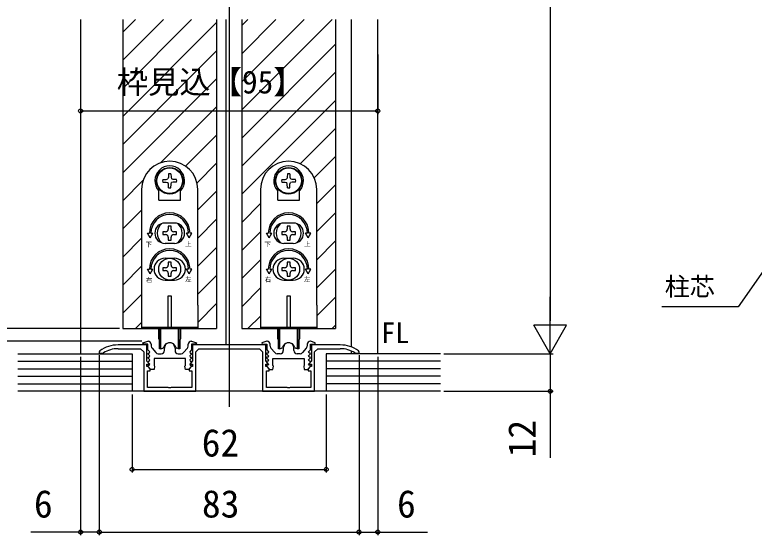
# Model space of a CAD drawing. Units: millimetres, scale not verified. Extents: x -525 to 525, y -783 to 780.
# Drawn here: x -382.4 to -146.1, y 164 to 330.3 of the extents above; entities that cross this region are included whole.
import ezdxf
from ezdxf.enums import TextEntityAlignment as Align

# ---------------------------------------------------------------- set-up
doc = ezdxf.new("R2010")
doc.units = ezdxf.units.MM
doc.header["$LTSCALE"] = 4
for name, color, linetype in [('0-2_USER1', 3, 'Continuous'), ('0-3_YKK_11', 7, 'Continuous'), ('0-5_YKK_12', 2, 'Continuous'), ('0-6_YKK_13', 4, 'Continuous'), ('0-8_YKK_D', 6, 'Continuous'), ('0-A_YSS_K', 3, 'Continuous')]:
    doc.layers.add(name, color=color, linetype=linetype)
doc.styles.add('ＭＳ ゴシック', font='')
doc.styles.get('ＭＳ ゴシック').set_extended_font_data('MS Gothic')

msp = doc.modelspace()

# ---------------------------------------------------------------- linework, layer by layer
at = {"layer": '0-3_YKK_11'}
for p, q in [((-338.799, 224.973), (-338.799, 224.357)), ((-326.999, 224.357), (-326.999, 224.973)), ((-300.799, 224.357), (-300.799, 224.973)), ((-300.799, 224.357), (-300.799, 224.973)), ((-288.999, 224.973), (-288.999, 224.357)), ((-288.999, 224.973), (-288.999, 224.357)), ((-338.543, 223.688), (-337.297, 222.304)), ((-334.599, 222.973), (-334.599, 223.773)), ((-331.199, 223.773), (-331.199, 222.973)), ((-328.501, 222.304), (-327.256, 223.688)), ((-299.297, 222.304), (-300.543, 223.688)), ((-299.297, 222.304), (-300.543, 223.688)), ((-296.599, 223.773), (-296.599, 222.973)), ((-296.599, 223.773), (-296.599, 222.973)), ((-293.199, 222.973), (-293.199, 223.773)), ((-293.199, 222.973), (-293.199, 223.773)), ((-289.256, 223.688), (-290.501, 222.304)), ((-289.256, 223.688), (-290.501, 222.304)), ((-336.554, 221.973), (-335.599, 221.973)), ((-330.199, 221.973), (-329.245, 221.973)), ((-297.599, 221.973), (-298.554, 221.973)), ((-297.599, 221.973), (-298.554, 221.973)), ((-291.245, 221.973), (-292.199, 221.973)), ((-291.245, 221.973), (-292.199, 221.973))]:
    msp.add_line(p, q, dxfattribs=at)
for points in [[(-302.199, 224.773), (-325.599, 224.773), (-325.599, 219.573), (-326.234, 218.939), (-326.082, 218.573), (-325.599, 218.573), (-325.599, 217.873), (-325.999, 217.873), (-326.699, 217.173), (-326.699, 216.473), (-325.799, 216.473), (-325.799, 211.173), (-332.441, 211.173), (-332.624, 211.053), (-333.174, 211.053), (-333.358, 211.173), (-339.999, 211.173), (-339.999, 216.473), (-339.099, 216.473), (-339.099, 217.173), (-339.799, 217.873), (-340.199, 217.873), (-340.199, 218.573), (-339.716, 218.573), (-339.565, 218.939), (-340.199, 219.573), (-340.199, 224.773), (-349.399, 224.773)], [(-327.899, 220.473), (-337.899, 220.473), (-337.899, 218.215), (-337.712, 217.937), (-337.899, 216.973), (-338.899, 216.973), (-339.925, 217.999), (-339.811, 218.273), (-339.449, 218.273), (-339.288, 218.661), (-339.925, 219.299), (-339.811, 219.573), (-339.449, 219.573), (-339.288, 219.961), (-339.925, 220.599), (-339.811, 220.873), (-339.449, 220.873), (-339.288, 221.261), (-339.925, 221.899), (-339.811, 222.173), (-339.449, 222.173), (-339.288, 222.561), (-339.899, 223.173), (-339.899, 224.973), (-341.352, 224.973), (-341.432, 225.482), (-339.899, 225.973), (-339.799, 225.973)], [(-325.999, 225.973), (-325.899, 225.973), (-324.367, 225.482), (-324.446, 224.973), (-325.899, 224.973), (-325.899, 223.173), (-326.511, 222.561), (-326.35, 222.173), (-325.987, 222.173), (-325.873, 221.899), (-326.511, 221.261), (-326.35, 220.873), (-325.987, 220.873), (-325.873, 220.599), (-326.511, 219.961), (-326.35, 219.573), (-325.987, 219.573), (-325.873, 219.299), (-326.511, 218.661), (-326.35, 218.273), (-325.987, 218.273), (-325.874, 217.999), (-326.899, 216.973), (-327.899, 216.973), (-328.087, 217.937), (-327.899, 218.215), (-327.899, 220.473)], [(-301.799, 225.973), (-301.899, 225.973), (-303.432, 225.482), (-303.352, 224.973), (-301.899, 224.973), (-301.899, 223.173), (-301.288, 222.561), (-301.449, 222.173), (-301.811, 222.173), (-301.925, 221.899), (-301.288, 221.261), (-301.449, 220.873), (-301.811, 220.873), (-301.925, 220.599), (-301.288, 219.961), (-301.449, 219.573), (-301.811, 219.573), (-301.925, 219.299), (-301.288, 218.661), (-301.449, 218.273), (-301.811, 218.273), (-301.925, 217.999), (-300.899, 216.973), (-299.899, 216.973), (-299.712, 217.937), (-299.899, 218.215), (-299.899, 220.473)], [(-301.799, 225.973), (-301.899, 225.973), (-303.432, 225.482), (-303.352, 224.973), (-301.899, 224.973), (-301.899, 223.173), (-301.288, 222.561), (-301.449, 222.173), (-301.811, 222.173), (-301.925, 221.899), (-301.288, 221.261), (-301.449, 220.873), (-301.811, 220.873), (-301.925, 220.599), (-301.288, 219.961), (-301.449, 219.573), (-301.811, 219.573), (-301.925, 219.299), (-301.288, 218.661), (-301.449, 218.273), (-301.811, 218.273), (-301.925, 217.999), (-300.899, 216.973), (-299.899, 216.973), (-299.712, 217.937), (-299.899, 218.215), (-299.899, 220.473)], [(-278.399, 224.773), (-287.599, 224.773), (-287.599, 219.573), (-288.234, 218.939), (-288.082, 218.573), (-287.599, 218.573), (-287.599, 217.873), (-287.999, 217.873), (-288.699, 217.173), (-288.699, 216.473), (-287.799, 216.473), (-287.799, 211.173), (-294.441, 211.173), (-294.624, 211.053), (-295.174, 211.053), (-295.358, 211.173), (-301.999, 211.173), (-301.999, 216.473), (-301.099, 216.473), (-301.099, 217.173), (-301.799, 217.873), (-302.199, 217.873), (-302.199, 218.573), (-301.716, 218.573), (-301.565, 218.939), (-302.199, 219.573), (-302.199, 224.773)], [(-299.899, 220.473), (-289.899, 220.473), (-289.899, 218.215), (-290.087, 217.937), (-289.899, 216.973), (-288.899, 216.973), (-287.874, 217.999), (-287.987, 218.273), (-288.35, 218.273), (-288.511, 218.661), (-287.873, 219.299), (-287.987, 219.573), (-288.35, 219.573), (-288.511, 219.961), (-287.873, 220.599), (-287.987, 220.873), (-288.35, 220.873), (-288.511, 221.261), (-287.873, 221.899), (-287.987, 222.173), (-288.35, 222.173), (-288.511, 222.561), (-287.899, 223.173), (-287.899, 224.973), (-286.446, 224.973), (-286.367, 225.482), (-287.899, 225.973), (-287.999, 225.973)], [(-299.899, 220.473), (-289.899, 220.473), (-289.899, 218.215), (-290.087, 217.937), (-289.899, 216.973), (-288.899, 216.973), (-287.874, 217.999), (-287.987, 218.273), (-288.35, 218.273), (-288.511, 218.661), (-287.873, 219.299), (-287.987, 219.573), (-288.35, 219.573), (-288.511, 219.961), (-287.873, 220.599), (-287.987, 220.873), (-288.35, 220.873), (-288.511, 221.261), (-287.873, 221.899), (-287.987, 222.173), (-288.35, 222.173), (-288.511, 222.561), (-287.899, 223.173), (-287.899, 224.973), (-286.446, 224.973), (-286.367, 225.482), (-287.899, 225.973), (-287.999, 225.973)], [(-355.189, 222.927), (-355.399, 222.519), (-355.399, 222.173), (-354.249, 222.173), (-354.089, 222.22)], [(-349.399, 223.573), (-342.199, 223.573), (-341.199, 222.573), (-341.199, 209.973), (-324.599, 209.973), (-324.599, 222.573), (-323.599, 223.573), (-304.199, 223.573), (-303.199, 222.573), (-303.199, 209.973), (-286.599, 209.973), (-286.599, 222.573), (-285.599, 223.573), (-278.399, 223.573)], [(-273.709, 222.22), (-273.55, 222.173), (-272.399, 222.173), (-272.399, 222.519), (-272.61, 222.927)]]:
    msp.add_lwpolyline(points, dxfattribs=at)
for centre, radius, start, end in [((-349.399, 214.773), 10, 90, 125.37654), ((-339.799, 224.973), 1, 0.00001, 89.99999), ((-332.899, 223.773), 1.7, 359.99999, 180.00001), ((-325.999, 224.973), 1, 90.00001, 179.99999), ((-301.799, 224.973), 1, 0.00001, 89.99999), ((-301.799, 224.973), 1, 0.00001, 89.99999), ((-294.899, 223.773), 1.7, 359.99999, 180.00001), ((-294.899, 223.773), 1.7, 359.99999, 180.00001), ((-287.999, 224.973), 1, 90.00001, 179.99999), ((-287.999, 224.973), 1, 90.00001, 179.99999), ((-278.399, 214.773), 10, 54.62346, 90), ((-349.399, 214.773), 8.8, 89.99999, 122.20423), ((-337.799, 224.357), 1, 180.00001, 221.98721), ((-336.554, 222.973), 1, 221.98723, 270.00001), ((-335.599, 222.973), 1, 270.00001, 359.99999), ((-330.199, 222.973), 1, 180.00001, 269.99999), ((-329.245, 222.973), 1, 269.99999, 318.01277), ((-327.999, 224.357), 1, 318.01279, 359.99999), ((-299.799, 224.357), 1, 180.00001, 221.98721), ((-299.799, 224.357), 1, 180.00001, 221.98721), ((-298.554, 222.973), 1, 221.98723, 270.00001), ((-298.554, 222.973), 1, 221.98723, 270.00001), ((-297.599, 222.973), 1, 270.00001, 359.99999), ((-297.599, 222.973), 1, 270.00001, 359.99999), ((-292.199, 222.973), 1, 180.00001, 269.99999), ((-292.199, 222.973), 1, 180.00001, 269.99999), ((-291.245, 222.973), 1, 269.99999, 318.01277), ((-291.245, 222.973), 1, 269.99999, 318.01277), ((-289.999, 224.357), 1, 318.01279, 359.99999), ((-289.999, 224.357), 1, 318.01279, 359.99999), ((-278.399, 214.773), 8.8, 57.79577, 90.00001)]:
    msp.add_arc(centre, radius, start, end, dxfattribs=at)
at = {"layer": '0-5_YKK_12'}
for p, q in [((-313.899, 530.373), (-313.899, 210.929)), ((-361.399, 328.757), (-361.399, 221.973)), ((-347.899, 328.757), (-347.899, 229.977)), ((-347.899, 324.708), (-343.85, 328.757)), ((-347.899, 315.728), (-334.87, 328.757)), ((-347.899, 306.747), (-325.889, 328.757)), ((-317.899, 328.757), (-317.899, 229.977)), ((-314.899, 224.773), (-314.899, 328.757)), ((-313.899, 328.757), (-313.899, 204.973)), ((-309.899, 328.757), (-309.899, 229.977)), ((-309.899, 326.787), (-307.929, 328.757)), ((-309.899, 317.807), (-298.949, 328.757)), ((-309.899, 308.826), (-289.968, 328.757)), ((-309.899, 299.846), (-280.988, 328.757)), ((-279.899, 328.757), (-279.899, 229.977)), ((-274.899, 328.757), (-274.899, 224.141)), ((-266.399, 221.973), (-266.399, 328.757)), ((-347.899, 297.767), (-317.899, 327.767)), ((-309.899, 290.866), (-279.899, 320.866)), ((-347.899, 288.787), (-317.899, 318.787)), ((-309.899, 281.886), (-279.899, 311.886)), ((-347.899, 279.807), (-317.899, 309.807)), ((-309.899, 272.905), (-279.899, 302.905)), ((-335.694, 283.032), (-317.899, 300.826)), ((-291.161, 282.663), (-279.899, 293.925)), ((-327.831, 281.914), (-317.899, 291.846)), ((-286.686, 278.158), (-279.899, 284.945)), ((-324.156, 276.609), (-317.899, 282.866)), ((-347.899, 270.826), (-341.454, 277.271)), ((-285.899, 269.965), (-279.899, 275.965)), ((-323.899, 267.886), (-317.899, 273.886)), ((-309.899, 263.925), (-303.899, 269.925)), ((-347.899, 261.846), (-341.899, 267.846)), ((-323.899, 258.905), (-317.899, 264.905)), ((-285.899, 260.984), (-279.899, 266.984)), ((-309.899, 254.945), (-303.899, 260.945)), ((-347.899, 252.866), (-341.899, 258.866)), ((-285.899, 252.004), (-279.899, 258.004)), ((-323.899, 249.925), (-317.899, 255.925)), ((-309.899, 245.965), (-303.899, 251.965)), ((-347.899, 243.886), (-341.899, 249.886)), ((-285.899, 243.024), (-279.899, 249.024)), ((-323.899, 240.945), (-317.899, 246.945)), ((-309.899, 236.984), (-303.899, 242.984)), ((-347.899, 234.905), (-341.899, 240.905)), ((-285.899, 234.044), (-279.899, 240.044)), ((-323.899, 231.965), (-317.899, 237.965)), ((-307.927, 229.977), (-303.899, 234.004)), ((-343.848, 229.977), (-341.899, 231.925)), ((-347.899, 229.977), (-317.899, 229.977)), ((-309.899, 229.977), (-279.899, 229.977)), ((-280.986, 229.977), (-279.899, 231.063)), ((-274.899, 222.847), (-274.899, 221.973))]:
    msp.add_line(p, q, dxfattribs=at)
at = {"layer": '0-6_YKK_13'}
for p, q in [((-333.299, 279.441), (-333.318, 278.351)), ((-332.499, 279.441), (-332.48, 278.351)), ((-295.299, 279.441), (-295.318, 278.351)), ((-294.499, 279.441), (-294.48, 278.351)), ((-333.318, 278.351), (-333.467, 277.795)), ((-332.48, 278.351), (-332.331, 277.795)), ((-331.775, 277.646), (-332.331, 277.795)), ((-331.775, 276.808), (-332.331, 276.659)), ((-330.685, 277.627), (-331.775, 277.646)), ((-330.685, 276.827), (-331.775, 276.808)), ((-295.318, 278.351), (-295.467, 277.795)), ((-294.48, 278.351), (-294.331, 277.795)), ((-293.775, 277.646), (-294.331, 277.795)), ((-293.775, 276.808), (-294.331, 276.659)), ((-292.685, 277.627), (-293.775, 277.646)), ((-292.685, 276.827), (-293.775, 276.808)), ((-341.899, 274.477), (-341.899, 237.477)), ((-323.899, 237.477), (-323.899, 274.477)), ((-303.899, 274.477), (-303.899, 237.477)), ((-285.899, 237.477), (-285.899, 274.477)), ((-336.399, 271.027), (-336.399, 274.015)), ((-329.399, 271.027), (-329.399, 274.015)), ((-298.399, 271.027), (-298.399, 274.015)), ((-291.399, 271.027), (-291.399, 274.015)), ((-336.399, 271.027), (-329.399, 271.027)), ((-298.399, 271.027), (-291.399, 271.027)), ((-331.399, 263.727), (-334.399, 263.727)), ((-333.339, 262.677), (-333.339, 261.797)), ((-332.459, 262.677), (-333.339, 262.677)), ((-332.459, 261.797), (-332.459, 262.677)), ((-293.399, 263.727), (-296.399, 263.727)), ((-295.339, 262.677), (-295.339, 261.797)), ((-294.459, 262.677), (-295.339, 262.677)), ((-294.459, 261.797), (-294.459, 262.677)), ((-340.015, 260.477), (-339.399, 260.477)), ((-339.149, 258.977), (-340.015, 260.477)), ((-339.149, 258.977), (-338.283, 260.477)), ((-338.899, 260.477), (-338.283, 260.477)), ((-334.219, 260.917), (-335.099, 260.917)), ((-335.099, 260.917), (-335.099, 260.037)), ((-335.099, 260.037), (-334.219, 260.037)), ((-330.699, 260.917), (-331.579, 260.917)), ((-331.579, 260.037), (-330.699, 260.037)), ((-330.699, 260.037), (-330.699, 260.917)), ((-326.899, 260.477), (-327.515, 260.477)), ((-326.649, 258.977), (-327.515, 260.477)), ((-302.015, 260.477), (-301.399, 260.477)), ((-301.149, 258.977), (-302.015, 260.477)), ((-301.149, 258.977), (-300.283, 260.477)), ((-300.899, 260.477), (-300.283, 260.477)), ((-296.219, 260.917), (-297.099, 260.917)), ((-297.099, 260.917), (-297.099, 260.037)), ((-297.099, 260.037), (-296.219, 260.037)), ((-292.699, 260.917), (-293.579, 260.917)), ((-293.579, 260.037), (-292.699, 260.037)), ((-292.699, 260.037), (-292.699, 260.917)), ((-288.899, 260.477), (-289.515, 260.477)), ((-288.649, 258.977), (-289.515, 260.477)), ((-333.339, 259.157), (-333.339, 258.277)), ((-333.339, 258.277), (-332.459, 258.277)), ((-332.459, 258.277), (-332.459, 259.157)), ((-295.339, 259.157), (-295.339, 258.277)), ((-295.339, 258.277), (-294.459, 258.277)), ((-294.459, 258.277), (-294.459, 259.157)), ((-331.399, 257.227), (-334.399, 257.227)), ((-293.399, 257.227), (-296.399, 257.227)), ((-334.399, 252.477), (-331.399, 252.477)), ((-333.339, 251.177), (-333.339, 250.297)), ((-332.459, 251.177), (-333.339, 251.177)), ((-332.459, 250.297), (-332.459, 251.177)), ((-296.399, 252.477), (-293.399, 252.477)), ((-295.339, 251.177), (-295.339, 250.297)), ((-294.459, 251.177), (-295.339, 251.177)), ((-294.459, 250.297), (-294.459, 251.177)), ((-340.015, 248.977), (-339.399, 248.977)), ((-339.149, 247.477), (-340.015, 248.977)), ((-339.149, 247.477), (-338.283, 248.977)), ((-338.899, 248.977), (-338.283, 248.977)), ((-334.219, 249.417), (-335.099, 249.417)), ((-335.099, 249.417), (-335.099, 248.537)), ((-335.099, 248.537), (-334.219, 248.537)), ((-330.699, 249.417), (-331.579, 249.417)), ((-331.579, 248.537), (-330.699, 248.537)), ((-330.699, 248.537), (-330.699, 249.417)), ((-326.649, 247.477), (-327.515, 248.977)), ((-326.899, 248.977), (-327.515, 248.977)), ((-326.649, 247.477), (-325.783, 248.977)), ((-325.783, 248.977), (-326.399, 248.977)), ((-302.015, 248.977), (-301.399, 248.977)), ((-301.149, 247.477), (-302.015, 248.977)), ((-301.149, 247.477), (-300.283, 248.977)), ((-300.899, 248.977), (-300.283, 248.977)), ((-296.219, 249.417), (-297.099, 249.417)), ((-297.099, 249.417), (-297.099, 248.537)), ((-297.099, 248.537), (-296.219, 248.537)), ((-292.699, 249.417), (-293.579, 249.417)), ((-293.579, 248.537), (-292.699, 248.537)), ((-292.699, 248.537), (-292.699, 249.417)), ((-288.649, 247.477), (-289.515, 248.977)), ((-288.899, 248.977), (-289.515, 248.977)), ((-288.649, 247.477), (-287.783, 248.977)), ((-287.783, 248.977), (-288.399, 248.977)), ((-333.339, 247.657), (-333.339, 246.777)), ((-333.339, 246.777), (-332.459, 246.777)), ((-332.459, 246.777), (-332.459, 247.657)), ((-295.339, 247.657), (-295.339, 246.777)), ((-295.339, 246.777), (-294.459, 246.777)), ((-294.459, 246.777), (-294.459, 247.657)), ((-334.399, 245.477), (-331.399, 245.477)), ((-296.399, 245.477), (-293.399, 245.477)), ((-333.399, 240.477), (-332.399, 240.477)), ((-333.399, 230.277), (-333.399, 240.477)), ((-332.399, 240.477), (-332.399, 230.277)), ((-295.399, 240.477), (-294.399, 240.477)), ((-295.399, 230.277), (-295.399, 240.477)), ((-294.399, 240.477), (-294.399, 230.277)), ((-341.899, 237.477), (-341.899, 229.977)), ((-303.899, 237.477), (-303.899, 229.977)), ((-341.899, 230.477), (-323.899, 230.477)), ((-336.399, 226.728), (-336.399, 229.977)), ((-336.149, 223.477), (-336.149, 229.977)), ((-335.749, 223.477), (-335.749, 229.977)), ((-332.399, 230.277), (-333.399, 230.277)), ((-330.049, 223.477), (-330.049, 229.977)), ((-329.399, 229.977), (-329.399, 226.728)), ((-303.899, 230.477), (-285.899, 230.477)), ((-298.399, 226.728), (-298.399, 229.977)), ((-298.149, 223.477), (-298.149, 229.977)), ((-297.749, 223.477), (-297.749, 229.977)), ((-294.399, 230.277), (-295.399, 230.277)), ((-292.049, 223.477), (-292.049, 229.977)), ((-291.399, 229.977), (-291.399, 226.728)), ((-336.151, 226.433), (-336.149, 226.433)), ((-336.149, 226.477), (-336.149, 223.477)), ((-329.649, 223.477), (-329.649, 226.477)), ((-329.649, 226.433), (-329.647, 226.433)), ((-298.151, 226.433), (-298.149, 226.433)), ((-298.149, 226.477), (-298.149, 223.477)), ((-291.649, 223.477), (-291.649, 226.477)), ((-291.649, 226.433), (-291.647, 226.433)), ((-335.749, 223.477), (-336.149, 223.477)), ((-335.749, 223.477), (-335.13, 223.702)), ((-330.049, 223.477), (-330.669, 223.702)), ((-297.749, 223.477), (-298.149, 223.477)), ((-297.749, 223.477), (-297.13, 223.702)), ((-292.049, 223.477), (-292.669, 223.702))]:
    msp.add_line(p, q, dxfattribs=at)
for points in [[(-335.113, 277.627), (-334.024, 277.646), (-333.467, 277.795)], [(-335.113, 276.827), (-334.024, 276.808), (-333.467, 276.659)], [(-333.299, 275.013), (-333.318, 276.102), (-333.467, 276.659)], [(-332.499, 275.013), (-332.48, 276.102), (-332.331, 276.659)], [(-297.113, 277.627), (-296.024, 277.646), (-295.467, 277.795)], [(-297.113, 276.827), (-296.024, 276.808), (-295.467, 276.659)], [(-295.299, 275.013), (-295.318, 276.102), (-295.467, 276.659)], [(-294.499, 275.013), (-294.48, 276.102), (-294.331, 276.659)], [(-326.649, 258.977), (-325.783, 260.477), (-326.399, 260.477)], [(-288.649, 258.977), (-287.783, 260.477), (-288.399, 260.477)], [(-323.899, 237.477), (-323.899, 229.977), (-341.899, 229.977)], [(-285.899, 237.477), (-285.899, 229.977), (-303.899, 229.977)], [(-329.649, 229.977), (-329.649, 223.477), (-330.049, 223.477)], [(-291.649, 229.977), (-291.649, 223.477), (-292.049, 223.477)]]:
    msp.add_lwpolyline(points, dxfattribs=at)
for centre, radius in [((-332.899, 277.227), 4.25), ((-332.899, 277.227), 4.1), ((-294.899, 277.227), 4.25), ((-294.899, 277.227), 4.1), ((-332.899, 248.977), 3.5), ((-294.899, 248.977), 3.5)]:
    msp.add_circle(centre, radius, dxfattribs=at)
for centre, radius, start, end in [((-332.899, 274.477), 9, 0, 180), ((-332.899, 277.227), 4.75, 317.4631, 222.5369), ((-294.899, 274.477), 9, 0, 180), ((-294.899, 277.227), 4.75, 317.4631, 222.5369), ((-332.899, 277.227), 2.25, 79.75965, 100.24035), ((-294.899, 277.227), 2.25, 79.75965, 100.24035), ((-332.899, 277.227), 2.25, 169.75965, 190.24035), ((-332.899, 277.227), 2.25, 349.75965, 10.24035), ((-294.899, 277.227), 2.25, 169.75965, 190.24035), ((-294.899, 277.227), 2.25, 349.75965, 10.24035), ((-332.899, 277.227), 2.25, 259.75965, 280.24035), ((-294.899, 277.227), 2.25, 259.75965, 280.24035), ((-332.899, 260.477), 6.5, 0, 180), ((-332.899, 260.477), 6, 0, 180), ((-294.899, 260.477), 6.5, 0, 180), ((-294.899, 260.477), 6, 0, 180), ((-334.399, 260.477), 3.25, 90, 270), ((-332.899, 260.477), 4, 129.83844, 230.16156), ((-331.399, 260.477), 3.25, 270, 90), ((-332.899, 260.477), 4, 309.83844, 50.16156), ((-296.399, 260.477), 3.25, 90, 270), ((-294.899, 260.477), 4, 129.83844, 230.16156), ((-293.399, 260.477), 3.25, 270, 90), ((-294.899, 260.477), 4, 309.83844, 50.16156), ((-334.219, 261.797), 0.88, 270, 0), ((-334.219, 259.157), 0.88, 0, 90), ((-331.579, 261.797), 0.88, 180, 270), ((-331.579, 259.157), 0.88, 90, 180), ((-296.219, 261.797), 0.88, 270, 0), ((-296.219, 259.157), 0.88, 0, 90), ((-293.579, 261.797), 0.88, 180, 270), ((-293.579, 259.157), 0.88, 90, 180), ((-332.899, 248.977), 6.5, 0, 180), ((-294.899, 248.977), 6.5, 0, 180), ((-332.899, 248.977), 6, 0, 180), ((-294.899, 248.977), 6, 0, 180), ((-334.399, 248.977), 3.5, 90, 270), ((-331.399, 248.977), 3.5, 270, 90), ((-296.399, 248.977), 3.5, 90, 270), ((-293.399, 248.977), 3.5, 270, 90), ((-334.219, 250.297), 0.88, 270, 0), ((-334.219, 247.657), 0.88, 0, 90), ((-331.579, 250.297), 0.88, 180, 270), ((-331.579, 247.657), 0.88, 90, 180), ((-296.219, 250.297), 0.88, 270, 0), ((-296.219, 247.657), 0.88, 0, 90), ((-293.579, 250.297), 0.88, 180, 270), ((-293.579, 247.657), 0.88, 90, 180), ((-336.099, 226.728), 0.3, 180, 260), ((-332.899, 223.477), 2, 16.15012, 163.84988), ((-329.699, 226.728), 0.3, 280, 0), ((-298.099, 226.728), 0.3, 180, 260), ((-294.899, 223.477), 2, 16.15012, 163.84988), ((-291.699, 226.728), 0.3, 280, 0), ((-335.301, 224.172), 0.5, 290, 343.84988), ((-330.498, 224.172), 0.5, 196.15012, 250), ((-297.301, 224.172), 0.5, 290, 343.84988), ((-292.498, 224.172), 0.5, 196.15012, 250)]:
    msp.add_arc(centre, radius, start, end, dxfattribs=at)
at = {"layer": '0-8_YKK_D'}
for p, q in [((-211.32, 462.645), (-211.32, 232.473)), ((-361.399, 317.549), (-361.399, 298.549)), ((-266.399, 317.549), (-266.399, 298.549)), ((-361.399, 299.549), (-266.399, 299.549)), ((-211.32, 221.973), (-211.32, 240.16)), ((-348.899, 229.977), (-437.478, 229.977)), ((-349.899, 229.977), (-437.478, 229.977)), ((-211.32, 221.973), (-216.57, 231.067)), ((-206.07, 231.067), (-216.57, 231.067)), ((-211.32, 221.973), (-206.07, 231.067)), ((-341.799, 225.973), (-417.478, 225.973)), ((-341.799, 225.973), (-417.478, 225.973)), ((-361.399, 220.973), (-361.399, 163.973)), ((-355.399, 221.519), (-355.399, 163.973)), ((-355.399, 221.373), (-355.399, 163.973)), ((-272.399, 221.519), (-272.399, 163.973)), ((-272.399, 221.373), (-272.399, 163.973)), ((-266.399, 220.973), (-266.399, 163.973)), ((-245.32, 221.973), (-210.32, 221.973)), ((-245.32, 221.973), (-210.32, 221.973)), ((-344.899, 208.973), (-344.899, 183.973)), ((-282.899, 208.973), (-282.899, 183.973)), ((-245.271, 209.973), (-210.32, 209.973)), ((-344.899, 184.973), (-282.899, 184.973)), ((-355.399, 164.973), (-272.399, 164.973))]:
    msp.add_line(p, q, dxfattribs=at)
for points in [[(-141.033, 251.502), (-142.495, 249.413), (-151.248, 236.913), (-175.64, 236.913)], [(-211.32, 221.973), (-211.32, 209.973), (-211.32, 188.696)], [(-355.399, 164.973), (-361.399, 164.973), (-377.317, 164.973)], [(-272.399, 164.973), (-266.399, 164.973), (-250.481, 164.973)]]:
    msp.add_lwpolyline(points, dxfattribs=at)
for centre in [(-361.399, 299.549), (-266.399, 299.549), (-211.32, 209.973), (-344.899, 184.973), (-282.899, 184.973), (-361.399, 164.973), (-355.399, 164.973), (-355.399, 164.973), (-272.399, 164.973), (-272.399, 164.973), (-266.399, 164.973)]:
    msp.add_circle(centre, 0.637, dxfattribs=at)
at = {"layer": '0-A_YSS_K'}
for p, q in [((-381.399, 221.973), (-344.899, 221.973)), ((-344.899, 221.973), (-344.899, 209.973)), ((-381.399, 219.573), (-344.899, 219.573)), ((-246.399, 219.573), (-282.899, 219.573)), ((-381.399, 217.173), (-344.899, 217.173)), ((-246.399, 217.173), (-282.899, 217.173)), ((-381.399, 214.773), (-344.899, 214.773)), ((-246.399, 214.773), (-282.899, 214.773)), ((-381.399, 212.373), (-344.899, 212.373)), ((-246.399, 212.373), (-282.899, 212.373)), ((-246.399, 209.973), (-381.399, 209.973))]:
    msp.add_line(p, q, dxfattribs=at)
msp.add_lwpolyline([(-246.399, 221.973), (-282.899, 221.973), (-282.899, 209.973)], dxfattribs=at)

# ---------------------------------------------------------------- texts
at = {"layer": '0-2_USER1', "style": 'ＭＳ ゴシック'}
msp.add_text('FL', height=6.598, dxfattribs=at).set_placement((-265.343, 223.373), align=Align.BOTTOM_LEFT)
at = {"layer": '0-6_YKK_13', "style": 'ＭＳ ゴシック'}
for s, p in [('下', (-340.602, 255.703)), ('上', (-327.956, 255.893)), ('下', (-302.618, 255.731)), ('上', (-289.956, 255.893)), ('右', (-340.527, 244.346)), ('左', (-327.979, 244.495)), ('右', (-302.527, 244.53)), ('左', (-289.979, 244.495))]:
    msp.add_text(s, height=1.466, dxfattribs=at).set_placement(p, align=Align.BOTTOM_LEFT)
at = {"layer": '0-8_YKK_D', "style": 'ＭＳ ゴシック'}
for s, height, p in [('枠見込【95】', 7.331, (-349.78, 302.913)), ('柱芯', 5.865, (-174.714, 238.703)), ('62', 8.798, (-322.661, 186.473)), ('6', 8.798, (-376.272, 166.973)), ('83', 8.798, (-322.592, 166.973)), ('6', 8.798, (-260.254, 166.973))]:
    msp.add_text(s, height=height, dxfattribs=at).set_placement(p, align=Align.BOTTOM_LEFT)
msp.add_text('12', height=8.798, rotation=90, dxfattribs=at).set_placement((-213.32, 188.855), align=Align.BOTTOM_LEFT)

doc.saveas('drawing.dxf')
